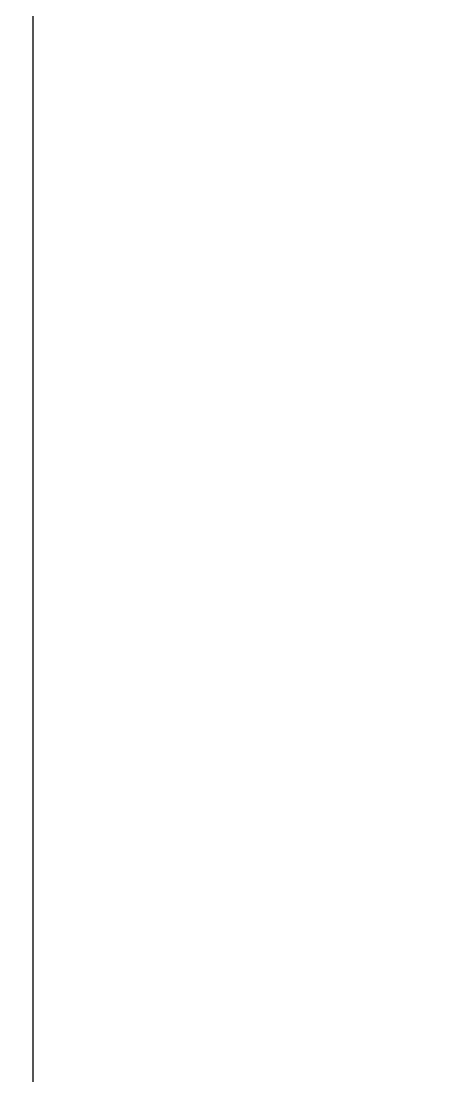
# Model space of a CAD drawing. Header units: millimetres. Extents: x -109306 to 269542, y -22401 to 197206.
# Drawn here: x -65278 to -58806, y 114021 to 130504 of the extents above; entities that cross this region are included whole.
import ezdxf

# ---------------------------------------------------------------- set-up
doc = ezdxf.new("R2010")
doc.units = ezdxf.units.MM
doc.layers.add('HULPLIJNEN', color=220, linetype='Continuous', plot=False)
doc.styles.get("Standard").update_dxf_attribs({"font": ''})
doc.styles.get('Standard').set_extended_font_data('Century Gothic')
doc.dimstyles.new('1-50', dxfattribs={"dimscale": 50, "dimtxt": 2.5, "dimasz": 1.2, "dimexe": 1, "dimexo": 0, "dimgap": 0.8, "dimtad": 1, "dimdec": 0, "dimzin": 12, "dimdsep": 46, "dimtxsty": 'Standard', "dimblk1": 'ARCHTICK', "dimblk2": 'ARCHTICK', "dimsah": 1, "dimcen": 0.09, "dimdle": 1.5, "dimclrd": 256, "dimclre": 254, "dimclrt": 2, "dimadec": 0, "dimazin": 0, "dimtfac": 1, "dimtdec": 0, "dimtix": 1, "dimtofl": 0, "dimtmove": 2, "dimatfit": 3, "dimldrblk": 'ARCHTICK', "dimfxl": 1, "dimtolj": 1, "dimtzin": 0, "dimarcsym": 0})

# ---------------------------------------------------------------- blocks, each defined once
blk = doc.blocks.new('_ARCHTICK')
at = {"color": 0, "linetype": 'ByBlock', "const_width": 0.15}
blk.add_lwpolyline([(-0.5, -0.5), (0.5, 0.5)], dxfattribs=at)
blk = doc.blocks.new('*D344')
at = {"layer": 'Defpoints', "color": 0, "transparency": 16777216}
for p in [(-65091, 132341), (-60111, 132341), (-58806, 82341)]:
    blk.add_point(p, dxfattribs=at)
at = {"layer": 'HULPLIJNEN', "lineweight": -2, "transparency": 16777216}
blk.add_line((-65091, 82266), (-65091, 132416), dxfattribs=at)
at = {"layer": 'HULPLIJNEN', "color": 254, "lineweight": -2, "transparency": 16777216}
for p, q in [((-60136, 132341), (-65141, 132341)), ((-58831, 82341), (-65141, 82341))]:
    blk.add_line(p, q, dxfattribs=at)
at = {"layer": 'HULPLIJNEN', "lineweight": -2, "transparency": 16777216, "xscale": 59.99999999999995, "yscale": 59.99999999999995, "zscale": 59.99999999999995}
for p, rotation in [((-65091, 132341), 90), ((-65091, 82341), 270)]:
    blk.add_blockref('_ARCHTICK', p, dxfattribs=dict(at, rotation=rotation))
at = {"layer": 'HULPLIJNEN', "color": 2, "transparency": 16777216, "insert": (-65196, 107341), "char_height": 125, "attachment_point": 5, "rotation": 90}
blk.add_mtext('\\A1;50000', dxfattribs=at)

msp = doc.modelspace()

# ---------------------------------------------------------------- dimensions: what is measured, and where the dimension line sits
at = {"layer": 'HULPLIJNEN'}
dim = msp.add_linear_dim(base=(-65090.6, 132341.3), p1=(-58805.9, 82341.3), p2=(-60110.9, 132341.3), angle=90, dimstyle='1-50', override={"dimexo": 0.5}, dxfattribs=at)
dim.commit()
dim.dimension.update_dxf_attribs({"geometry": '*D344', "text_midpoint": (-65196.2, 107341.3)})

doc.saveas('drawing.dxf')
